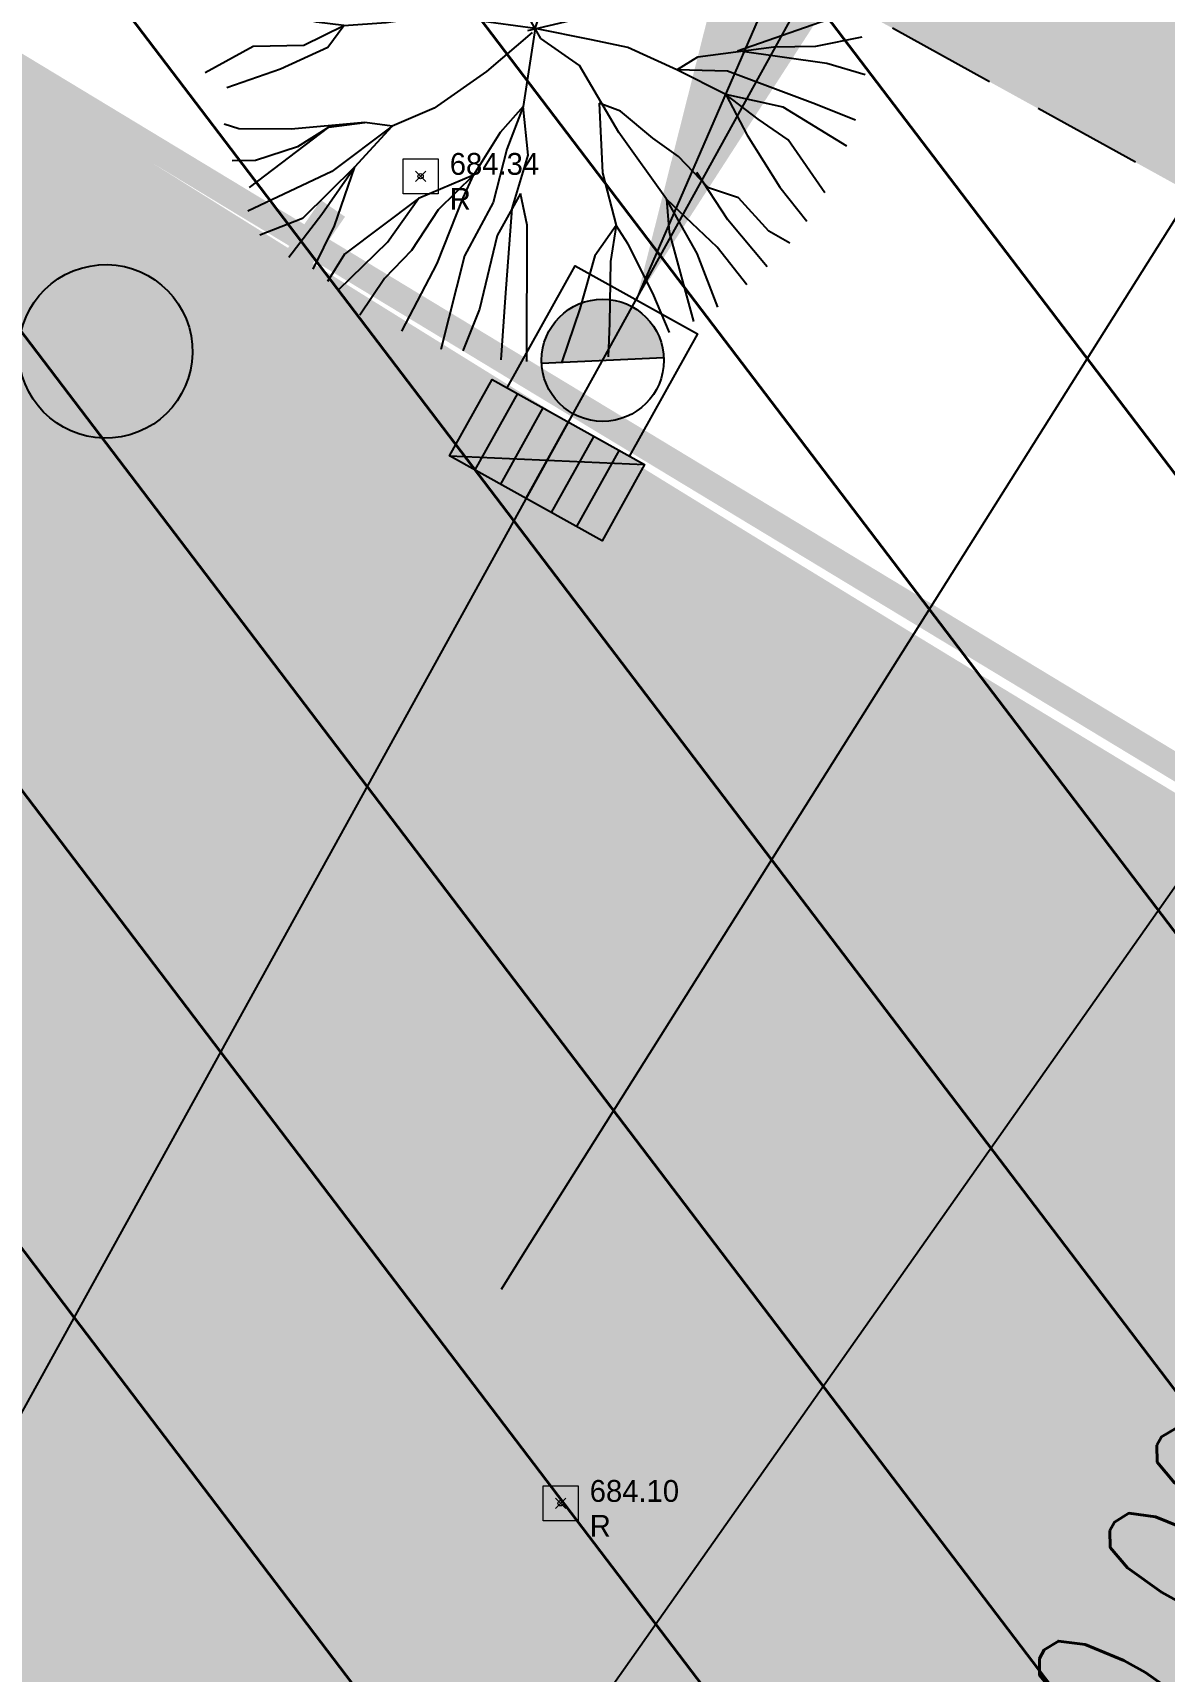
# Model space of a CAD drawing. Extents: x 350769 to 354978, y 6304672 to 6307963.
# Drawn here: x 352363.27 to 352369.75, y 6306017.73 to 6306027.11 of the extents above; entities that cross this region are included whole.
import ezdxf
from ezdxf import colors
from ezdxf.entities.mleader import LeaderData, LeaderLine
from ezdxf.math import Vec2, Vec3

# ---------------------------------------------------------------- set-up
doc = ezdxf.new("R2010")
doc.units = 0
doc.header["$PDMODE"] = 35
doc.header["$PDSIZE"] = 0.03
for name, pattern in [('3-5', [8, 3, -5]), ('CONTINUOS', [0]), ('DASHDOTX2', [2, 1, -0.5, 0, -0.5]), ('DASHED', [19.049999999999997, 12.7, -6.35])]:
    doc.linetypes.add(name, pattern=pattern)
doc.layers.get('0').update_dxf_attribs({"linetype": 'CONTINUOUS'})
for name, color, linetype in [('00-S2_ALL AREA APORTANTES', 150, 'CONTINUOUS'), ('00_All ext_Descarga sum', 1, 'CONTINUOUS'), ('00_All ext_Txt', 4, 'CONTINUOUS'), ('00_Demarc_Proyectado', 150, 'CONTINUOUS'), ('00_Demarc_Señal Proyectada', 1, 'CONTINUOUS'), ('00_Demarcacion Proyectada', 150, 'CONTINUOUS'), ('00_S2_All ext_Sumidero', 3, 'CONTINUOUS'), ('02_Geo ext_Acotamiento', 7, 'CONTINUOUS'), ('03_Pav ext_HCV', 34, 'CONTINUOUS'), ('03_Pav ext_Txt', 2, 'CONTINUOS'), ('03_Pav ext_Vereda HC', 42, 'CONTINUOUS'), ('03_Pav proy_Solera Tipo A', 1, 'CONTINUOUS'), ('03_S2_Pav ext_Borde vereda', 7, 'CONTINUOUS'), ('03_S3_Pav ext_Cota', 2, 'CONTINUOUS'), ('05_All ext_Txt', 4, 'CONTINUOUS'), ('C-TINN', 5, 'CONTINUOUS'), ('Paisajismo', 253, 'CONTINUOUS'), ('V-NODE-TEXT DIC 2012', 31, 'CONTINUOUS')]:
    doc.layers.add(name, color=color, linetype=linetype)
doc.layers.add('0_ASD_TOPOGRAFIA_ELEMENTOS', color=9, linetype='CONTINUOS', lineweight=5, true_color=0xbdbdbd)
doc.layers.add('EJE PROYECTADO', color=7, linetype='DASHDOTX2', lineweight=15)
doc.styles.add('JPG_2MM', font='simplex.shx', dxfattribs={"height": 1})
doc.styles.add('ROMANS', font='romans.shx', dxfattribs={"width": 0.65})
doc.dimstyles.new('acio', dxfattribs={"dimscale": 0, "dimtxt": 2, "dimasz": 2, "dimexe": 1, "dimexo": 1, "dimtad": 1, "dimrnd": 0.05, "dimzin": 1, "dimtxsty": 'ROMANS', "dimcen": 2.5, "dimclrt": 2, "dimaunit": 2, "dimazin": 0, "dimtfac": 1, "dimtmove": 0, "dimatfit": 3, "dimfxl": 1, "dimfxlon": 1, "dimarcsym": 0})
pattern_1 = [(127.2451660467093, (0, 0), (-1.263734244477452, -0.9607975902004564), [])]
pattern_2 = [(0, (0, 0), (0.15875, 0.3175), [0, -0.3175])]

# ---------------------------------------------------------------- blocks, each defined once
blk = doc.blocks.new('*U929')
h = blk.add_hatch(color=256)
edge = h.paths.add_edge_path()
edge.add_ellipse((0, 0), major_axis=(-0.4194812129581035, 0.4194812129581035), ratio=0.9999999968984781, start_angle=0, end_angle=360)
at = {"const_width": 0.2}
blk.add_lwpolyline([(-1.528137758868979, -0.7270930428057909), (1.68639813848722, -0.7232127214472257)], dxfattribs=at)
blk.add_ellipse((0, 0), major_axis=(-0.4194812129581035, 0.4194812129581035), ratio=0.9999999968984781, start_param=3.927291289987745, end_param=10.21047659716733)
blk = doc.blocks.new('_Dot')
at = {"color": 0, "linetype": 'ByBlock', "lineweight": -2}
blk.add_line((-0.5, 0), (-1, 0), dxfattribs=at)
at = {"color": 0, "linetype": 'ByBlock', "const_width": 0.5}
blk.add_lwpolyline([(-0.25, 0, 1), (0.25, 0, 1)], format="xyb", close=True, dxfattribs=at)
blk = doc.blocks.new('*U993')
at = {"layer": 'EJE PROYECTADO', "color": 7, "linetype": 'DASHDOTX2', "lineweight": 15, "ltscale": 4}
blk.add_line((352357.3730906715, 6306021.103937413), (352382.0242852709, 6306007.508317047), dxfattribs=at)
blk = doc.blocks.new('SUMIDEROS2-flat-36')
h = blk.add_hatch(color=256)
h.dxf.hatch_style = 1
h.paths.add_polyline_path([(-2384012.433764914, 5850958.890662028), (-2384013.236991517, 5850959.486335617), (-2384012.135928119, 5850959.292275329)])
h = blk.add_hatch(color=256)
h.dxf.hatch_style = 1
h.paths.add_polyline_path([(-2384013.425125614, 5850958.89225714, 1), (-2384012.727470282, 5850958.835011723)])
at = {"ltscale": 0.5}
blk.add_line((-2384012.135928119, 5850959.292275329), (-2384013.236991517, 5850959.486335617), dxfattribs=at)
for points in [[(-2384012.939154723, 5850959.887948919), (-2384012.135928119, 5850959.292275329), (-2384012.433764914, 5850958.890662028), (-2384013.236991517, 5850959.486335617)], [(-2384013.236991517, 5850959.486335617), (-2384012.939154723, 5850959.887948919), (-2384012.135928119, 5850959.292275329), (-2384012.433764914, 5850958.890662028)]]:
    blk.add_lwpolyline(points, close=True)
for points in [[(-2384013.103120417, 5850959.387056686), (-2384012.805283622, 5850959.788669988)], [(-2384012.969249316, 5850959.287777754), (-2384012.671412521, 5850959.689391055)], [(-2384012.835378215, 5850959.188498823), (-2384012.53754142, 5850959.590112124)], [(-2384012.701507115, 5850959.089219891), (-2384012.403670321, 5850959.490833192)], [(-2384012.701507115, 5850959.089219891), (-2384012.403670321, 5850959.490833192)], [(-2384012.514087574, 5850958.950229387), (-2384012.990626445, 5850958.307648106), (-2384013.633207727, 5850958.784186976), (-2384013.156668857, 5850959.426768258)], [(-2384012.567636015, 5850958.98994096), (-2384012.26979922, 5850959.391554261)], [(-2384012.727470282, 5850958.835011723), (-2384013.425125614, 5850958.89225714)]]:
    blk.add_lwpolyline(points)
blk.add_circle((-2384013.076297948, 5850958.863634431), 0.35, dxfattribs=at)
blk = doc.blocks.new('A$C0442498F')
at = {"layer": 'Paisajismo'}
for p, q in [((2.998929624038283, 7.168889344669878), (2.94995611399645, 7.533055826090276)), ((3.151645407138858, 6.806830896995962), (3.250100061937701, 7.587407800368965)), ((3.482243551814463, 7.61269183177501), (3.284754769643769, 6.517391379922628)), ((3.851533473003656, 7.403952319175005), (3.814275973651092, 7.624071558006108)), ((4.208350036817137, 7.412873138673604), (4.204810380295385, 7.600345808081329)), ((4.457943134009838, 7.563230393454432), (4.368473345879465, 7.067017923109233)), ((4.575185416091699, 6.74247330147773), (4.710036404023413, 7.508709917776287)), ((2.62705357093364, 7.446103048510849), (2.717707895848434, 6.851675280369818)), ((3.965750580886379, 6.183554511517286), (3.851533473003656, 7.403952319175005)), ((4.169086387788411, 6.927537775598466), (4.208350036817137, 7.412873138673604)), ((4.92126718867803, 6.844821396283805), (5.10575873387279, 7.332898798398674)), ((5.10575873387279, 7.332898798398674), (5.120544547855388, 7.380247388966382)), ((2.322411339206155, 7.26559856440872), (2.24905824882444, 7.303856573067605)), ((2.894458806491457, 6.467339509166777), (2.322411339206155, 7.26559856440872)), ((3.159910978400148, 6.369057375006378), (2.998929624038283, 7.168889344669878)), ((5.349020582681987, 7.28624942433089), (4.92126718867803, 6.844821396283805)), ((5.575710388133302, 7.174068473279476), (5.483851947763469, 6.905606606043875)), ((2.363325113547035, 6.384621132165194), (1.74448402778944, 7.099826489575207)), ((4.368473345879465, 7.067017923109233), (4.153571395261679, 6.466881763190031)), ((5.889396118349396, 6.986514750868082), (5.744689970102627, 6.836140214465559)), ((1.631232440413442, 6.685784245841205), (1.506092672003433, 6.901488943956792)), ((2.717707895848434, 6.851675280369818), (2.894458806491457, 6.467339509166777)), ((3.159910978400148, 6.369057375006378), (3.151645407138858, 6.806830896995962)), ((4.153571395261679, 6.466881763190031), (4.169086387788411, 6.927537775598466)), ((4.92126718867803, 6.844821396283805), (4.624438630125951, 5.894262683577836)), ((4.664159618958365, 6.355375725775957), (4.92126718867803, 6.844821396283805)), ((5.483851947763469, 6.905606606043875), (5.081473583588377, 6.003902533091605)), ((5.744689970102627, 6.836140214465559), (5.460177257657051, 6.515782648697495)), ((1.877398152719252, 6.472364628687501), (1.631232440413442, 6.685784245841205)), ((4.624438630125951, 5.894262683577836), (4.575185416091699, 6.74247330147773)), ((6.061332028184552, 6.259614890441298), (6.248394160938915, 6.715954077430069)), ((1.465699367632624, 6.282328067347407), (1.279626575123984, 6.479532236233354)), ((2.125391047098674, 6.162064052186906), (1.877398152719252, 6.472364628687501)), ((2.662471860705409, 5.929909015074372), (2.363325113547035, 6.384621132165194)), ((2.894458806491457, 6.467339509166777), (3.058438605978154, 5.477022160775959)), ((3.284754769643769, 6.517391379922628), (3.159910978400148, 6.369057375006378)), ((4.153571395261679, 6.466881763190031), (4.046264860080555, 5.737968855537474)), ((5.460177257657051, 6.515782648697495), (5.272482468455564, 6.197253095917404)), ((6.102764980227221, 5.825256605632603), (6.585044608975295, 6.392014908604324)), ((1.465724042558577, 5.315233084373176), (1.118867200042587, 6.23559317458421)), ((1.798977233294863, 6.014914148487151), (1.465699367632624, 6.282328067347407)), ((3.041955161315855, 5.855912024155259), (3.159910978400148, 6.369057375006378)), ((4.624438630125951, 5.894262683577836), (4.664159618958365, 6.355375725775957)), ((5.272482468455564, 6.197253095917404), (4.966050299641211, 5.755335255526006)), ((5.744929720007349, 5.633240173570812), (6.061332028184552, 6.259614890441298)), ((2.423625239811372, 5.755791039206088), (1.798977233294863, 6.014914148487151)), ((2.423625239811372, 5.755791039206088), (2.125391047098674, 6.162064052186906)), ((4.046264860080555, 5.737968855537474), (3.965750580886379, 6.183554511517286)), ((5.081473583588377, 6.003902533091605), (4.966050299641211, 5.755335255526006)), ((6.596844767336734, 5.904784469865263), (6.812787165690679, 6.119838182814419)), ((1.113873648224398, 5.600543034262955), (0.9071615763823502, 5.925087656825781)), ((3.058438605978154, 5.477022160775959), (2.662471860705409, 5.929909015074372)), ((4.368245689664036, 5.356375157833099), (4.624438630125951, 5.894262683577836)), ((5.845657464175019, 5.335808147676289), (6.102764980227221, 5.825256605632603)), ((6.150777076662052, 5.385444062761962), (6.596844767336734, 5.904784469865263)), ((6.94594272080576, 5.933369300328195), (6.691086391394492, 5.742340302094817)), ((3.058438605978154, 5.477022160775959), (2.423625239811372, 5.755791039206088)), ((4.135344169859309, 4.867383731529117), (4.046264860080555, 5.737968855537474)), ((4.966050299641211, 5.755335255526006), (4.683366840996314, 5.338093982078135)), ((5.626973893435206, 5.120095287449658), (5.744929720007349, 5.633240173570812)), ((6.691086391394492, 5.742340302094817), (6.150777076662052, 5.385444062761962)), ((7.08590346557321, 5.707741620019078), (6.768477473699022, 5.506589795462787)), ((0.639324059302453, 5.358656956814229), (0.4420256614102982, 5.548768275417387)), ((1.465724042558577, 5.315233084373176), (1.113873648224398, 5.600543034262955)), ((3.058438605978154, 5.477022160775959), (3.259852852730546, 5.068921097554266)), ((3.316494522034191, 4.633855639025569), (3.058438605978154, 5.477022160775959)), ((6.768477473699022, 5.506589795462787), (6.150777076662052, 5.385444062761962)), ((0.9078644929104485, 5.242578043602407), (0.639324059302453, 5.358656956814229)), ((1.78111816389719, 5.029234807007015), (1.465724042558577, 5.315233084373176)), ((4.135344169859309, 4.867383731529117), (4.368245689664036, 5.356375157833099)), ((4.683366840996314, 5.338093982078135), (4.397939499292988, 5.06617827154696)), ((5.324125309765805, 4.744451648555696), (5.845657464175019, 5.335808147676289)), ((6.150777076662052, 5.385444062761962), (5.626973893435206, 5.120095287449658)), ((7.107969202566892, 5.165805266238749), (7.269638719677459, 5.343159596435726)), ((1.227556707744952, 4.982090339995921), (0.9078644929104485, 5.242578043602407)), ((4.397939499292988, 5.06617827154696), (4.045841240498703, 4.478020840324461)), ((6.266744779713918, 4.834939257241786), (7.107969202566892, 5.165805266238749)), ((7.035385023977142, 4.89122804440558), (7.372036065266002, 5.084322972223163)), ((0.3421045301365666, 4.947323872707784), (0.8380607324070297, 4.755970125086606)), ((1.568713110638782, 4.867382484488189), (1.227556707744952, 4.982090339995921)), ((1.866030656150542, 4.509551289491355), (1.78111816389719, 5.029234807007015)), ((5.934279434091877, 4.489445346407592), (7.035385023977142, 4.89122804440558)), ((0.8380607324070297, 4.755970125086606), (1.866030656150542, 4.509551289491355)), ((1.866030656150542, 4.509551289491355), (1.568713110638782, 4.867382484488189)), ((3.778700211958494, 3.812450221739709), (4.135344169859309, 4.867383731529117)), ((4.045841240498703, 4.478020840324461), (4.135344169859309, 4.867383731529117)), ((5.045557698409539, 4.109220631420612), (5.324125309765805, 4.744451648555696)), ((5.665738998854067, 4.60552425775677), (6.266744779713918, 4.834939257241786)), ((7.284720113209914, 4.781469495035708), (6.586896407592576, 4.550226482562721)), ((0.8763751483056694, 4.345488305203617), (0.0725831532035954, 4.596838545054197)), ((1.866030656150542, 4.509551289491355), (1.866030656150542, 4.509551289491355)), ((2.256509586528409, 4.347318353131413), (1.866030656150542, 4.509551289491355)), ((3.842631460283883, 3.69883527699858), (3.316494522034191, 4.633855639025569)), ((5.045557698409539, 4.109220631420612), (5.665738998854067, 4.60552425775677)), ((6.586896407592576, 4.550226482562721), (5.934279434091877, 4.489445346407592)), ((7.529721113445703, 4.490362490527332), (6.586896407592576, 4.550226482562721)), ((1.436745312588755, 4.162232115864754), (0.8763751483056694, 4.345488305203617)), ((2.868948283314239, 3.971205981448293), (2.256509586528409, 4.347318353131413)), ((5.934279434091877, 4.489445346407592), (5.045557698409539, 4.109220631420612)), ((2.042324226931669, 4.149437840096653), (1.436745312588755, 4.162232115864754)), ((2.651104416290764, 3.967092887498438), (2.042324226931669, 4.149437840096653)), ((0.3596688703983091, 4.017054847441614), (0.1770400656969287, 4.031853343360126)), ((0.8157244725734927, 4.007418435998261), (0.3596688703983091, 4.017054847441614)), ((1.273846130992752, 3.888338522985578), (0.8157244725734927, 4.007418435998261)), ((2.071558678697329, 3.883463236503303), (2.651104416290764, 3.967092887498438)), ((2.651104416290764, 3.967092887498438), (2.868948283314239, 3.971205981448293)), ((3.778700211958494, 3.812450221739709), (2.651104416290764, 3.967092887498438)), ((3.695572287600953, 3.792976912111044), (5.045557698409539, 4.109220631420612)), ((7.036098484823015, 3.887652671895921), (7.582980481325649, 4.051562081091106)), ((1.132142397516873, 3.623430565930903), (1.587920332618523, 3.850100739859045)), ((1.587920332618523, 3.850100739859045), (1.273846130992752, 3.888338522985578)), ((1.406955499842297, 3.598898539319634), (1.587920332618523, 3.850100739859045)), ((1.587920332618523, 3.850100739859045), (2.071558678697329, 3.883463236503303)), ((3.744439546775538, 3.769671403802931), (3.220163564605173, 3.323637682013214)), ((3.778700211958494, 3.812450221739709), (3.639421678439248, 2.919649713672698)), ((4.424006397952326, 3.685584005899727), (3.778700211958494, 3.812450221739709)), ((6.094074590306263, 3.559666014276445), (7.036098484823015, 3.887652671895921)), ((9.058276191e-07, 3.311297151260078), (0.5512247461010702, 3.61246230173856)), ((0.5512247461010702, 3.61246230173856), (1.132142397516873, 3.623430565930903)), ((0.8645794519106857, 3.351445789448917), (1.406955499842297, 3.598898539319634)), ((4.284264295536559, 3.392188012599945), (3.842631460283883, 3.69883527699858)), ((4.837317391124088, 3.596469451673329), (4.424006397952326, 3.685584005899727)), ((5.399059521325398, 3.340549087151885), (4.837317391124088, 3.596469451673329)), ((5.638365503225941, 3.490444778464735), (6.507911717693787, 3.603780864737928)), ((6.507911717693787, 3.603780864737928), (6.992009423149284, 3.612921076826751)), ((6.992009423149284, 3.612921076826751), (7.522685828327667, 3.719858987256885)), ((4.73458606278291, 2.625344518572092), (4.284264295536559, 3.392188012599945)), ((5.399059521325398, 3.340549087151885), (5.638365503225941, 3.490444778464735)), ((7.117966762220021, 3.41477404627949), (6.094074590306263, 3.559666014276445)), ((7.553425240213983, 3.282191968522966), (7.117966762220021, 3.41477404627949)), ((0.2486010307329707, 3.13909815158695), (0.8645794519106857, 3.351445789448917)), ((3.220163564605173, 3.323637682013214), (2.622816292918287, 2.900455261580646)), ((5.961260958865751, 3.060409226454794), (5.399059521325398, 3.340549087151885)), ((5.980434512661304, 3.327295028604567), (5.399059521325398, 3.340549087151885)), ((6.955946943373419, 2.958040614612401), (5.980434512661304, 3.327295028604567)), ((6.616869238030631, 2.912642252631485), (5.961260958865751, 3.060409226454794)), ((5.961260958865751, 3.060409226454794), (6.203470106935129, 2.594636519439518)), ((6.32982053863816, 2.776610438711941), (5.961260958865751, 3.060409226454794)), ((2.622816292918287, 2.900455261580646), (2.142377094889525, 2.697547628544271)), ((3.639421678439248, 2.919649713672698), (3.378655601234641, 2.623971463181078)), ((3.639421678439248, 2.919649713672698), (3.454928060004022, 2.43157506082207)), ((3.639421678439248, 2.919649713672698), (3.639421678439248, 2.919649713672698)), ((3.698349835642148, 2.363483797758818), (3.639421678439248, 2.919649713672698)), ((4.51033980678767, 2.960324411280453), (4.549635154951829, 2.161489401012659)), ((4.754216904286295, 2.868010788224638), (4.51033980678767, 2.960324411280453)), ((5.123235791397747, 2.559992504306138), (4.754216904286295, 2.868010788224638)), ((7.345441282552201, 2.467801203019917), (6.616869238030631, 2.912642252631485)), ((7.444200368307065, 2.766586245037615), (6.955946943373419, 2.958040614612401)), ((0.3851543984492309, 2.667252029292285), (0.2200652590836398, 2.718876481987536)), ((0.9870374529273249, 2.6603694409132), (0.3851543984492309, 2.667252029292285)), ((0.5072680065059103, 1.994415876455605), (1.416231544106267, 2.683837329037488)), ((1.826800675422419, 2.740048377774656), (0.9870374529273249, 2.6603694409132)), ((1.416231544106267, 2.683837329037488), (1.05727355502313, 2.45899520535022)), ((1.416231544106267, 2.683837329037488), (1.826800675422419, 2.740048377774656)), ((2.142377094889525, 2.697547628544271), (1.450039131043013, 2.175653449259698)), ((1.715378343360499, 2.229122422635555), (2.142377094889525, 2.697547628544271)), ((2.142377094889525, 2.697547628544271), (1.826800675422419, 2.740048377774656)), ((6.673261463525705, 2.540799302048981), (6.32982053863816, 2.776610438711941)), ((1.05727355502313, 2.45899520535022), (0.5759197308798321, 2.304529425688088)), ((3.378655601234641, 2.623971463181078), (3.073138060222846, 2.133611768484116)), ((5.281727828027215, 1.860326287336648), (4.73458606278291, 2.625344518572092)), ((5.417809455480892, 2.347486875019968), (5.123235791397747, 2.559992504306138)), ((6.203470106935129, 2.594636519439518), (6.579403760493733, 1.999580911360681)), ((7.094949938240461, 1.933032599277794), (6.673261463525705, 2.540799302048981)), ((0.5759197308798321, 2.304529425688088), (0.3096679104492068, 2.299502345733345)), ((3.454928060004022, 2.43157506082207), (3.296927029907238, 1.822851410135627)), ((3.516142810869496, 1.754303114488721), (3.698349835642148, 2.363483797758818)), ((5.763538941508159, 1.990572531707585), (5.417809455480892, 2.347486875019968)), ((1.450039131043013, 2.175653449259698), (0.4900773822446354, 1.721396365202963)), ((1.715378343360499, 2.229122422635555), (1.115694309410173, 1.640962130390108)), ((1.338161481835414, 1.688949854113162), (1.715378343360499, 2.229122422635555)), ((1.481985129124951, 1.556642691604793), (1.715378343360499, 2.229122422635555)), ((3.073138060222846, 2.133611768484116), (2.442581907322165, 1.86673239339143)), ((3.073138060222846, 2.133611768484116), (2.668973338964861, 1.738307771272957)), ((2.952978194167372, 1.876369148492813), (3.073138060222846, 2.133611768484116)), ((4.549635154951829, 2.161489401012659), (4.706297939410433, 1.5587068926543)), ((5.984753410739359, 1.623411963693798), (5.62808109697653, 2.164089756086469)), ((2.657214810315054, 1.122654902748764), (2.952978194167372, 1.876369148492813)), ((3.608513144426979, 1.925240581855178), (3.344040727766696, 1.4458231870085)), ((3.688314682280179, 1.561805910430849), (3.608513144426979, 1.925240581855178)), ((6.104693323257379, 1.875864637084305), (5.763538941508159, 1.990572531707585)), ((6.450878128001932, 1.494727934710681), (6.104693323257379, 1.875864637084305)), ((6.579403760493733, 1.999580911360681), (6.888501857349183, 1.6081688022241)), ((0.9600299894809723, 1.197219139896333), (1.338161481835414, 1.688949854113162)), ((2.442581907322165, 1.86673239339143), (1.597554826235864, 1.230377216823399)), ((2.087311843351927, 1.367353958077729), (2.442581907322165, 1.86673239339143)), ((2.668973338964861, 1.738307771272957), (2.362998510070611, 1.272167609073222)), ((3.296927029907238, 1.822851410135627), (2.969492105708923, 1.210928688757122)), ((3.438530086888932, 0.7351933186873794), (3.516142810869496, 1.754303114488721)), ((5.863009206543211, 1.310912947170436), (5.281727828027215, 1.860326287336648)), ((5.281727828027215, 1.860326287336648), (5.31271197082242, 1.482993988320231)), ((5.63248576951446, 1.236980308778584), (5.281727828027215, 1.860326287336648)), ((1.115694309410173, 1.640962130390108), (0.6269704853184521, 1.449263873510063)), ((1.236085588287096, 1.059328806586564), (1.481985129124951, 1.556642691604793)), ((3.683508090965915, 0.0018516704440117), (3.688314682280179, 1.561805910430849)), ((4.706297939410433, 1.5587068926543), (4.460796923551243, 1.211449692957103)), ((4.706297939410433, 1.5587068926543), (4.641458346217405, 1.14557871222496)), ((4.841183436568826, 1.346360952593386), (4.706297939410433, 1.5587068926543)), ((6.432567772630136, 1.084454552270472), (5.984753410739359, 1.623411963693798)), ((1.532218032109085, 0.8277083393186331), (2.087311843351927, 1.367353958077729)), ((3.344040727766696, 1.4458231870085), (3.141142049338669, 0.6026269653812051)), ((5.125286252994556, 0.786065817810595), (4.841183436568826, 1.346360952593386)), ((5.31271197082242, 1.482993988320231), (5.589398154465016, 0.4581849044188857)), ((6.694594972010236, 1.357398166321218), (6.450878128001932, 1.494727934710681)), ((1.597554826235864, 1.230377216823399), (1.40289672074141, 0.9165015174075961)), ((2.362998510070611, 1.272167609073222), (2.054279801319353, 0.9513530125841498)), ((2.969492105708923, 1.210928688757122), (2.699156137066893, 0.1397209763526917)), ((4.460796923551243, 1.211449692957103), (4.289878012437839, 0.6060690013691783)), ((4.641458346217405, 1.14557871222496), (4.63051446917234, 0.4427133873105049)), ((5.869764382194262, 0.625418140552938), (5.63248576951446, 1.236980308778584)), ((6.199386651336681, 0.8793344805017114), (5.863009206543211, 1.310912947170436)), ((2.054279801319353, 0.9513530125841498), (1.771596340986434, 0.534111738204956)), ((2.252425649727229, 0.3486349890008569), (2.657214810315054, 1.122654902748764)), ((5.316180635185447, 0.3334933333098888), (5.125286252994556, 0.786065817810595)), ((3.141142049338669, 0.6026269653812051), (2.949583540321328, 0.1245857877656817)), ((3.389096598955803, 0.0206258753314614), (3.438530086888932, 0.7351933186873794)), ((4.289878012437839, 0.6060690013691783), (4.082501815457363, -3.81842256e-08)), ((4.63051446917234, 0.4427133873105049), (4.613627509039361, 0.0547215519472957))]:
    blk.add_line(p, q, dxfattribs=at)
blk = doc.blocks.new('1.0 - LO RECABARREN LOTEO PARQUE - VEGETACION PROPUESTA ETAPA MUNICIPAL')
at = {"layer": 'Paisajismo', "xscale": 0.5, "yscale": 0.5, "zscale": 0.5}
blk.add_blockref('A$C0442498F', (352364.2604104858, 6306025.223578925), dxfattribs=at)
blk = doc.blocks.new('A$C6F2B269D')
at = {"layer": '00_Demarc_Proyectado', "color": 252, "linetype": '3-5', "const_width": 0.21, "flags": 128}
blk.add_lwpolyline([(78.4164297087118, 720.424241727218, -0.0876953705978975), (94.07234951650025, 739.8566165827215, -0.0185546268952744), (98.20635629200842, 743.2036447254941, -0.2861687624359626), (179.0887610380887, 748.1563001936302, 0.0373186099192988), (234.1100676603965, 718.512392943725, 0.1000901054912716), (271.0419879044057, 709.7544588418677, 0.0750595516451324), (302.2236428200849, 715.975769456476, -0.0365704890406598), (316.1557923071086, 719.9635114734992)], format="xyb", dxfattribs=at)
at = {"layer": '00_Demarc_Proyectado', "color": 252, "linetype": 'CONTINUOS', "ltscale": 0.25, "const_width": 0.15, "flags": 128}
blk.add_lwpolyline([(289.9166548369461, 708.7777292017992, -0.046484089495277), (271.0662358087138, 706.2518068188801, -0.1003913658073791), (232.6639783696155, 715.3250249875709, -0.0372292635638745), (177.312065357517, 745.1380599038675, 0.2855443006895835), (100.2714970645611, 740.3774839788675, 0.0183950331947615), (96.3741170517751, 737.2199773937464)], format="xyb", dxfattribs=at)
at = {"layer": '00_Demarc_Proyectado', "color": 252, "linetype": '3-5', "flags": 128}
blk.add_lwpolyline([(80.58038927352754, 690.028968158178, 0.21, 0.21, -0.0335574034113899), (82.80585947737563, 699.1178957801312, 0.21, 0.21, 0), (84.32319572841516, 703.9004446370527, 0.21, 0.21, -0.1347579434730368), (101.5128501625732, 730.4187264265493, 0.21, 0.21, 0.0604457119580666), (108.4207519218738, 737.3663013040479, 0.21, 0.21, -0.0424105787214864), (111.6236390076358, 740.951511119515, 0.21, 0.21, -0.1135681946228427), (125.657152186967, 748.2971262957033, 0.21, 0.21, -0.1868743010475957), (175.5384581466787, 742.1178936474025, 0.21, 0.21, 0.0371394208515497), (231.2181591000408, 712.1375378062949, 0.21, 0.21, 0.0925901866931388), (267.8034188486054, 702.902598538436, 0.21, 0.21, 0.0069443366709832), (270.6541472796234, 702.7636155635118, 0.21, 0.21, 0.0207607946165997), (271.497223398299, 702.7682137945667, 0.21, 0.21, 0.0179497209516568), (279.6149804442539, 703.4525191951543, 0, 0, 0)], format="xyseb", dxfattribs=at)
blk = doc.blocks.new('TOPOGRAFIA')
at = {"layer": 'C-TINN', "color": 9, "linetype": 'Continuous', "lineweight": 0, "true_color": 0xbdbdbd}
for points, elevation in [([(390365.3940000001, 6303026.185000001), (390365.3940000001, 6303026.385), (390365.594, 6303026.385), (390365.594, 6303026.185000001), (390365.3940000001, 6303026.185000001)], 684.336), ([(390366.195, 6303018.589000001), (390366.195, 6303018.789), (390366.395, 6303018.789), (390366.395, 6303018.589000001), (390366.195, 6303018.589000001)], 684.099)]:
    blk.add_lwpolyline(points, dxfattribs=dict(at, elevation=elevation))
for p in [(390365.494, 6303026.285, 684.336), (390366.295, 6303018.689, 684.099)]:
    blk.add_point(p, dxfattribs=at)
at = {"layer": 'V-NODE-TEXT DIC 2012', "color": 9, "lineweight": 0, "true_color": 0xbdbdbd}
for p in [(390365.494, 6303026.285), (390366.295, 6303018.689)]:
    blk.add_point(p, dxfattribs=at)
for s, p in [('684.34', (390365.6607893219, 6303026.293210678)), ('R', (390365.6607893219, 6303026.093210679)), ('684.10', (390366.4617893219, 6303018.697210678)), ('R', (390366.4617893219, 6303018.497210679))]:
    blk.add_text(s, height=0.125, dxfattribs=at).set_placement(p)

msp = doc.modelspace()

# ---------------------------------------------------------------- hatches: boundary and pattern name
at = {"layer": '00-S2_ALL AREA APORTANTES', "linetype": 'DASHED', "lineweight": 40, "ltscale": 0.25}
h = msp.add_hatch(dxfattribs=at)
h.set_pattern_fill('ANSI31', color=82, scale=0.5, angle=82.24516604670927)
h.set_pattern_definition(pattern_1)
edge = h.paths.add_edge_path()
edge.add_arc((352323.998566368, 6305956.996935724), 84.7892684894108, 62.63224066019885, 85.96979794195472)
edge.add_line((352329.9577516248, 6306041.57653233), (352329.079125457, 6306029.106061342))
edge.add_arc((352323.6211101954, 6305955.186665764), 74.12062447947166, 58.2242339443909, 85.77709241488782, ccw=False)
edge.add_line((352362.6527550178, 6306018.197757452), (352368.6919578539, 6306029.142078953))
edge.add_line((352368.6919578539, 6306029.142078953), (352362.9762043864, 6306032.296097642))
h = msp.add_hatch(dxfattribs=at)
h.set_pattern_fill('ANSI31', color=150, scale=0.5, angle=82.24516604670927)
h.set_pattern_definition(pattern_1)
h.paths.add_polyline_path([(352399.0521622978, 6306012.870469477, -0.0170767730980611), (352388.0635043124, 6306018.452636186), (352368.6919578539, 6306029.142078953), (352362.6503608673, 6306018.193418741), (352382.0242852709, 6306007.508317047, 0.0167357382564078), (352393.5058148452, 6306001.665043202, -0.0024737110021367), (352393.7741001321, 6306001.538003581)])
h = msp.add_hatch(dxfattribs=at)
h.set_pattern_fill('ANSI31', color=82, scale=0.5, angle=82.24516604670927)
h.set_pattern_definition(pattern_1)
h.paths.add_polyline_path([(352382.0242852709, 6306007.508317047), (352362.6503608673, 6306018.193418741), (352356.6135521817, 6306007.253435951), (352375.9850852466, 6305996.564000573, 0.0171195608111191), (352388.4973072106, 6305990.208262864), (352393.7741001321, 6306001.538003581, 0.0024737110021416), (352393.5058148452, 6306001.665043202, -0.0167357382564043)])
at = {"layer": '03_Pav ext_HCV'}
h = msp.add_hatch(dxfattribs=at)
h.set_pattern_fill('SWAMP', color=256, scale=0.025, angle=-5.878428e-10, style=0)
h.set_pattern_definition([(359.9999999994121, (0, 0), (0.3175000000056422, 0.5499261309017425), [0.079375, -0.555625]), (90, (0.0396875, -4.072e-13), (-0.3174999999943578, 0.5499261309082575), [0.0396875, -1.06016476181]), (90, (0.049609375, -5.089e-13), (-0.3174999999943578, 0.5499261309082575), [0.03175, -1.06810226181]), (90, (0.029765625, -3.053e-13), (-0.3174999999943578, 0.5499261309082575), [0.03175, -1.06810226181]), (59.99999999941215, (0.05953125, -6.108e-13), (-0.3174999995629745, 0.5499261311573168), [0.0254, -0.6096]), (119.9999999994121, (0.01984375, -2.036e-13), (-0.6349999995686166, 2.555744e-10), [0.0254, -0.6095999999999997])])
edge = h.paths.add_edge_path()
edge.add_arc((352322.619927122, 6305957.952454516), 80.08939411852869, 61.47306009504361, 125.474074679176)
edge.add_arc((352321.2207757978, 6305962.994508756), 75.19250834106197, 126.8356006899431, 131.1207315314658)
edge.add_arc((352321.2207751991, 6305962.99450948), 75.19250740217743, 131.1207315504124, 162.7233444990002)
edge.add_arc((352299.0098645174, 6305969.946323255), 51.91913778424347, 162.769511835717, 181.5472097706088)
edge.add_line((352247.1096555825, 6305968.544474194), (352254.11489188, 6305968.473110226))
edge.add_arc((352299.0099400221, 6305969.94632122), 44.91921301972378, 162.4640258048755, 181.8794610623625, ccw=False)
edge.add_arc((352321.2207752036, 6305962.994509478), 68.1925074070583, 131.120731549531, 162.517361111321, ccw=False)
edge.add_arc((352279.6623574645, 6306010.599035608), 4.99999999511551, 112.33172781377209, 131.1207315448529, ccw=False)
edge.add_line((352277.762515263, 6306015.224032857), (352283.6096528716, 6306017.625902134))
edge.add_arc((352283.8376339362, 6306017.070902464), 0.5999999996039481, -36.06801098736048, 112.3317278488226, ccw=False)
edge.add_line((352284.3226251645, 6306016.717655372), (352280.5182882364, 6306011.50930614))
edge.add_arc((352276.4806811295, 6306014.458497359), 4.999999999650124, 311.0019859931714, 323.8544696634246, ccw=False)
edge.add_arc((352321.2207752049, 6305962.994509477), 63.19250740856091, 131.0019859967045, 162.3975793612382)
edge.add_line((352260.9870741788, 6305982.104565816), (352259.4697379309, 6305977.322016968))
edge.add_arc((352329.3286668259, 6305955.158210923), 73.29054676273348, 162.3975793614011, 169.5581932157914)
edge.add_line((352257.2518488735, 6305968.441153317), (352264.3677510897, 6305968.368661969))
edge.add_arc((352329.328666818, 6305955.158210922), 66.2905467553442, 162.3975793610691, 168.5050789161063, ccw=False)
edge.add_line((352266.1419831768, 6305975.205145839), (352267.6593194248, 6305979.987694686))
edge.add_arc((352321.2207752089, 6305962.994509473), 56.19250741357776, 131.6981191326176, 162.3975793608673, ccw=False)
edge.add_arc((352256.6228667465, 6306039.255840346), 43.79092323785886, 308.4295388356934, 322.1572298501613)
edge.add_arc((352311.1196399245, 6305997.456961951), 24.89213509479481, 133.5611589344882, 143.1358287319911, ccw=False)
edge.add_arc((352314.6003614613, 6305991.279121158), 31.81485186321546, 104.643980751415, 130.4349182121787, ccw=False)
edge.add_arc((352322.6190903757, 6305957.949121572), 66.09274697598896, 63.249606565921, 104.0648960359133, ccw=False)
edge.add_arc((352351.0173937814, 6306014.289436486), 3.000000000966762, 23.066713618244307, 63.24895376630059, ccw=False)
edge.add_line((352353.7775416015, 6306015.464844507), (352355.0256382796, 6306012.534005799))
edge.add_arc((352357.7857860881, 6306013.709413815), 2.999999988096044, 203.0667136067317, 239.1495079688138)
edge.add_line((352356.2473872155, 6306011.133888852), (352356.61527247, 6306010.904603812))
edge.add_arc((352584.9094736061, 6306378.55831641), 432.7672522953011, 238.1618283223467, 245.3281581197215)
edge.add_arc((352405.5157971045, 6305988.023042744), 2.999999999582114, 245.3281581182463, 280.552718719417)
edge.add_line((352406.0652175725, 6305985.073782303), (352409.3647523095, 6305985.688455695))
edge.add_arc((352409.9141727776, 6305982.739195254), 3.000000000501907, 66.0688925393651, 100.55271871615957, ccw=False)
edge.add_arc((352454.232007788, 6306082.601662854), 106.254670083535, 246.0688925455862, 268.0212033039081)
edge.add_arc((352451.0203387033, 6305990.059486728), 13.65678896145234, 268.0812174210845, 272.7008197288795)
edge.add_arc((352446.0283097071, 6306093.28206499), 116.9999999781904, 272.7608379982536, 279.7374951372363)
edge.add_arc((352596.0415865868, 6305224.025225505), 765.1063098174097, 98.3676708434711, 99.79971047001641, ccw=False)
edge.add_arc((352463.4927121162, 6306123.845761899), 144.4245562750382, 278.4436931224526, 283.1729189080482)
edge.add_arc((352463.4927114095, 6306123.845764496), 144.4245589651982, 283.1729189461994, 283.6462633768381)
edge.add_line((352497.5663418849, 6305983.498192595), (352495.9099347821, 6305990.600186132))
edge.add_line((352495.9099347821, 6305990.600186132), (352492.9982529592, 6305990.597078585))
edge.add_arc((352492.997149095, 6305991.19707757), 0.5999999999169152, 117.2317257187984, 270.1054113283246, ccw=False)
edge.add_line((352492.7225948891, 6305991.73057545), (352495.3422021209, 6305993.034390673))
edge.add_line((352495.3422021209, 6305993.034390673), (352493.6820656086, 6306000.152374386))
edge.add_arc((352516.413915744, 6305900.00095254), 102.6988038310602, 102.7880341013109, 109.8631656702423)
edge.add_arc((352446.0283097106, 6306093.282064974), 102.9999999628794, 275.4077953889236, 290.1557928994871, ccw=False)
edge.add_line((352455.7354173818, 6305990.740502411), (352459.2428169689, 6305990.830949344))
edge.add_line((352459.2428169689, 6305990.830949344), (352455.7354173818, 6305990.740502411))
edge.add_arc((352446.0283097163, 6306093.282064981), 102.9999999688386, 272.77670023942414, 275.4077953854228, ccw=False)
edge.add_arc((352454.2320077872, 6306082.601662847), 92.2546700768757, 261.64112423867033, 268.00350096024573, ccw=False)
edge.add_line((352440.8206754049, 6305991.327020614), (352444.24992591, 6305990.587070875))
edge.add_line((352444.24992591, 6305990.587070875), (352440.8206754049, 6305991.327020614))
edge.add_arc((352454.2320077868, 6306082.601662848), 92.25467007774816, 245.5772461335216, 261.641124238969, ccw=False)
edge.add_line((352416.0878331156, 6305998.601983743), (352416.6023085984, 6305998.041795899))
edge.add_line((352416.6023085984, 6305998.041795899), (352413.0038271977, 6305999.99411206))
edge.add_arc((352584.9094735777, 6306378.558316335), 415.767252216234, 237.3938080027655, 245.5772461332603, ccw=False)
at = {"layer": '03_Pav ext_Vereda HC'}
h = msp.add_hatch(dxfattribs=at)
h.set_pattern_fill('DOTS', color=256, scale=0.2, style=0)
h.set_pattern_definition(pattern_2)
h.paths.add_polyline_path([(352461.265296371, 6305996.923199476, -0.0063616972743067), (352458.5671843474, 6305996.559426215), (352458.8039589947, 6305994.573484398, 0.0063737560634052), (352461.5577246899, 6305994.944693554, 0.0225419595893886), (352495.2202422092, 6306001.482094497), (352495.3501705392, 6306000.925015167), (352499.2401742686, 6306001.85691995), (352499.1038702787, 6306002.441335492, 0.0183789659813104), (352525.9458107713, 6306010.280892), (352525.2850116004, 6306012.168839185, -0.0435500632361733)])
h.paths.add_polyline_path([(352444.877366273, 6305995.775925941), (352444.6389070644, 6305993.777767145, 0.0165005840231372), (352451.8286896291, 6305993.950240446), (352451.5914561742, 6305995.9400305, -0.0156966675363956)])
h.paths.add_polyline_path([(352418.7261703826, 6306002.697098588), (352417.8951709915, 6306000.876147664, 0.0775292981522187), (352437.6729332349, 6305994.479099461), (352437.9101192286, 6305996.466589406, -0.0775304526635592)])
h.paths.add_polyline_path([(352399.5545656244, 6306012.637413958, -0.0178441182168717), (352388.0635043116, 6306018.452636186), (352362.9762043864, 6306032.296097642, 0.175923676694206), (352305.5852803702, 6306039.762695248), (352306.1410247718, 6306037.827802296, -0.1750939250216685), (352362.0333407134, 6306030.532090019), (352387.0972738728, 6306016.701522614, 0.0178134484178934), (352398.6953473628, 6306010.831246005, -0.0082881062800142), (352411.7127329188, 6306004.189408959), (352412.5445683602, 6306006.012191901, 0.0082326331563863)])
h = msp.add_hatch(dxfattribs=at)
h.set_pattern_fill('DOTS', color=256, scale=0.2, style=0)
h.set_pattern_definition(pattern_2)
h.paths.add_polyline_path([(352533.7781987465, 6305988.647630177, 0.0012344985873451), (352535.6751261651, 6305989.286498093), (352535.0273047539, 6305991.17866681, -0.0012368732376554), (352533.135689451, 6305990.541615871, -0.0205300987090724), (352503.8853697219, 6305981.940228953), (352503.2840382412, 6305984.518491437), (352499.4039184833, 6305983.544208242), (352499.9993888386, 6305980.991075858, -0.0088871029066398), (352487.1047705442, 6305978.156272031, -0.0145554952433639), (352464.6282001356, 6305974.170378275, -0.0089901834447136), (352459.9926205119, 6305973.570179023), (352460.1984365284, 6305971.58073849, 0.0090193317601268), (352464.9206284034, 6305972.191872346, 0.0145516934643665), (352487.5052945014, 6305976.196778146, 0.0321135926008381)])
h.paths.add_polyline_path([(352453.0159213873, 6305972.983824089, -0.0068005053920136), (352449.4833227422, 6305972.830716716, -0.0090666416786755), (352444.7696182578, 6305972.776126778), (352444.5771080579, 6305970.777466943, 0.0163831034820658), (352453.2219476648, 6305970.992351152)])
h.paths.add_polyline_path([(352389.6460369565, 6305991.879874823, -0.0175332208634532), (352376.9513572305, 6305998.31509122), (352352.1532079588, 6306011.99899601, 0.0444036337484985), (352342.053580769, 6306016.089608755, 0.1133237876608219), (352314.4714570943, 6306018.047333277), (352314.9360717349, 6306016.097052595, -0.1572406347358349), (352351.2139975071, 6306010.232972499), (352375.9850852466, 6305996.564000573, 0.0175063699942604), (352388.7848668274, 6305990.074641938, -0.0115901603268221), (352405.9871731158, 6305981.141781882, 0.0867620637740209), (352437.5751283567, 6305971.093253941), (352437.7670282808, 6305973.085577833, -0.0864982168626583), (352406.9311932966, 6305982.905094895, 0.0115902421848068)])
h.paths.add_polyline_path([(352298.9308368329, 6306011.291528256, -0.0407699137093401), (352308.0869286793, 6306014.635858133), (352307.6251471448, 6306016.57596012, 0.043034433953701), (352297.5531387314, 6306012.854879401, 0.2722251189562815), (352266.1428912832, 6305966.550484804), (352264.4334961653, 6305966.567898809, 0.0153159578732751), (352263.8567137016, 6305962.573567073), (352266.0299973136, 6305962.551427328, 0.0215469833585937), (352266.2729303729, 6305957.80291892, 0.0632834604165821), (352273.0108519612, 6305926.495241333, 0.0077036086267224), (352278.1261176606, 6305912.650623268), (352279.9891282905, 6305913.378097652, -0.0076770463793275), (352274.9122720579, 6305927.117035691, -0.0633905228513815), (352268.2648698925, 6305957.982510693, -0.3183358391945924)])

# ---------------------------------------------------------------- linework, layer by layer
at = {"layer": '00-S2_ALL AREA APORTANTES', "color": 82, "ltscale": 0.25}
msp.add_lwpolyline([(352356.6135521818, 6306007.253435951), (352368.6919578539, 6306029.142078953)], dxfattribs=at)
at = {"layer": '00_All ext_Descarga sum', "linetype": 'DASHED', "ltscale": 0.05, "const_width": 0.05}
msp.add_lwpolyline([(352366.2187027147, 6306024.660013996), (352365.5630903355, 6306016.448063149)], dxfattribs=at)
at = {"layer": '00_All ext_Txt', "color": 2, "extrusion": (-4.309944523412178e-07, 3.363103133927403e-08, 0.9999999999999066), "elevation": 0.0602102307083034}
msp.add_lwpolyline([(352365.8908964962, 6306020.554038574, 0, 0.5624999999999991, 0), (352365.9467989698, 6306021.270450024, 0.1042479130453781, 0.1042479130453781, 0)], format="xyseb", dxfattribs=at)
at = {"layer": '03_Pav proy_Solera Tipo A', "linetype": 'CONTINUOS', "ltscale": 0.1}
msp.add_lwpolyline([(352495.4410324625, 6306000.53543655, 0.15, 0.15, 0.0365483178502404), (352481.0258578279, 6305996.410130865, 0.15, 0.15, -0.0746940875011597), (352451.0179998683, 6305990.402995264, 0.15, 0.15, -0.099765833149045), (352415.5564465727, 6305998.845319113, 0.15, 0.15, -0.0374075826978118), (352360.868372727, 6306028.31840835, 0.15, 0.15, 0.2867501767208334), (352276.1412867497, 6306023.175510557, 0.15, 0.15, 0.018699589649407), (352271.7705830562, 6306019.63894139, 0.15, 0.15, 0.1378571209131965), (352249.5015583397, 6305985.583602036, 0.15, 0.15, 0.0921752206402342), (352247.1896057732, 6305966.743566323, 0, 0, 0)], format="xyseb", dxfattribs=at)
at = {"layer": '03_S2_Pav ext_Borde vereda', "linetype": 'DASHED', "ltscale": 0.05}
msp.add_lwpolyline([(352387.0972323035, 6306016.701545552), (352362.0333407134, 6306030.532090019, 0.1944667355822449), (352300.1270486426, 6306036.264340441)], format="xyb", dxfattribs=at)

# ---------------------------------------------------------------- block references
at = {"layer": '00_Demarc_Señal Proyectada', "xscale": 0.8375902919963973, "yscale": 0.8375902919963973, "zscale": 0.8375902919963973, "rotation": 55.38816612818036}
msp.add_blockref('*U929', (352363.6916361943, 6306025.282265448), dxfattribs=at)
at = {"layer": '00_Demarcacion Proyectada'}
msp.add_blockref('A$C6F2B269D', (352180.000001075, 6305277.145685619), dxfattribs=at)
at = {"layer": '00_S2_All ext_Sumidero', "ltscale": 0.5, "rotation": 187.4261016529609}
msp.add_blockref('SUMIDEROS2-flat-36', (-2767871.277707635, 11799781.13791624), dxfattribs=at)
at = {"layer": 'EJE PROYECTADO', "color": 7, "linetype": 'DASHDOTX2', "lineweight": 15, "ltscale": 4}
msp.add_blockref('*U993', (0, 0), dxfattribs=at)
at = {"layer": 'Paisajismo'}
msp.add_blockref('1.0 - LO RECABARREN LOTEO PARQUE - VEGETACION PROPUESTA ETAPA MUNICIPAL', (0, 0), dxfattribs=at)

# ---------------------------------------------------------------- texts
at = {"layer": '02_Geo ext_Acotamiento', "color": 7, "linetype": 'Continuous', "lineweight": -3, "insert": (352368.8137780802, 6306016.364428532), "char_height": 1, "attachment_point": 4, "rotation": 61.12239731852442, "style": 'ROMANS'}
msp.add_mtext('{\\C256;780.00}', dxfattribs=at)
at = {"layer": '03_S3_Pav ext_Cota', "style": 'JPG_2MM', "width": 0.75}
msp.add_text('(684.20)', height=0.9999999999999994, rotation=331.1841472659044, dxfattribs=at).set_placement((352360.6311461641, 6306017.698062418))

# ---------------------------------------------------------------- leaders
at = {"layer": '00_All ext_Txt'}
msp.add_leader([(352366.7287209379, 6306025.577219891, -6.98880335e-08), (352368.7401610397, 6306030.201774572, -6.98880335e-08)], dimstyle='acio', override={"dimscale": 0, "dimgap": 0.625, "dimtad": 0, "dimfxl": 2}, dxfattribs=at)
at = {"layer": '03_Pav ext_Txt'}
ml = msp.add_multileader_mtext('Standard', dxfattribs=at)
ml.set_content('{\\C256;SOLERA TIPO "A" PLINTO 0.15m PROYECTADA}', color=2, style='ROMANS')
ml.set_leader_properties(color=7)
ml.set_arrow_properties(name='DOT')
ml.build(insert=Vec2(0, 0))
ml.multileader.update_dxf_attribs({"text_left_attachment_type": 6, "text_right_attachment_type": 6, "dogleg_length": 0.2, "arrow_head_size": 0.5})
ctx = ml.context
ctx.base_point, ctx.char_height, ctx.arrow_head_size, ctx.landing_gap_size, ctx.plane_origin, ctx.plane_x_axis, ctx.plane_y_axis = Vec3(352358.5570872296, 6306000.068444632, -7.66551777e-08), 1, 0.5, 0.0500000025053053, Vec3(352395.715176419, 6306054.283545577, 6.90667338e-08), Vec3(1, 0, 5.672434878555774e-09), Vec3(6.806587941347077e-18, 1, -1.199941134111365e-09)
ctx.left_attachment, ctx.right_attachment = 6, 6
notes = []
notes.append((ctx, [(1, (1, 1, 0), (352367.1213729489, 6306000.068444632, -2.80748246e-08), (-1, 0, -5.672434878555774e-09), 0.2, [(0, [(352371.1435590405, 6306002.271685729, -7.9030115e-09)], 0, []), (1, [(352376.8195388036, 6306018.61250505, 4.6856087e-09)], 0, [])])]))
ctx.mtext.insert, ctx.mtext.text_direction, ctx.mtext.width, ctx.mtext.line_spacing_factor, ctx.mtext.line_spacing_style, ctx.mtext.flow_direction, ctx.mtext.extrusion = Vec3(352358.6070872321, 6306001.268444632, -7.78114853e-08), Vec3(1, 0, 5.672434878555774e-09), 10.17368098323086, 0.8999999999999998, 2, 5, Vec3(-5.672434878555774e-09, 1.19994113411135e-09, 1)
at = {"layer": '05_All ext_Txt'}
ml = msp.add_multileader_mtext('Standard', dxfattribs=at)
ml.set_content('{\\C256;DESCARGA SUM \\PHDPE DN 300\\PL=8.3m i=1%min}', color=2, style='ROMANS')
ml.set_leader_properties(color=7)
ml.set_arrow_properties(name='DOT')
ml.build(insert=Vec2(0, 0))
ml.multileader.update_dxf_attribs({"text_left_attachment_type": 6, "text_right_attachment_type": 6, "dogleg_length": 1.040329146316736, "arrow_head_size": 0.5})
ctx = ml.context
ctx.base_point, ctx.char_height, ctx.arrow_head_size, ctx.landing_gap_size, ctx.plane_origin, ctx.plane_x_axis, ctx.plane_y_axis = Vec3(352380.1159511307, 6306040.758440782, 1.040842596e-07), 1, 0.5, 0.0500000025053053, Vec3(352388.1335129337, 6306026.583336111, 1.054844e-08), Vec3(1, -1.387778780781446e-15, -3.517525297178413e-09), Vec3(1.403991249853975e-15, 1, 4.609055430399856e-09)
ctx.left_attachment, ctx.right_attachment = 6, 6
notes.append((ctx, [(0, (1, 1, 0), (352379.0756219843, 6306040.758440782, 1.077436437e-07), (1, -1.387778780781445e-15, -3.517525297178411e-09), 1.040329146316736, [(1, [(352365.8229207468, 6306019.702599876, 5.73128177e-08)], 0, [])])]))
ctx.mtext.insert, ctx.mtext.text_direction, ctx.mtext.rotation, ctx.mtext.line_spacing_factor, ctx.mtext.line_spacing_style, ctx.mtext.flow_direction, ctx.mtext.extrusion = Vec3(352380.1659511331, 6306041.958440783, 1.094392498e-07), Vec3(1, -1.387778780781446e-15, -3.517525297178413e-09), 6.283185307179584, 0.8999999999999998, 2, 5, Vec3(3.517525297178408e-09, -4.609055430399862e-09, 1)
ml = msp.add_multileader_mtext('Standard', dxfattribs=at)
ml.set_content('{\\C256;C.I. n°29\\PCA=684.06\\PCRe=682.77^JCRs=682.75\\PH=1.31m}', color=2, style='ROMANS')
ml.set_leader_properties(color=7)
ml.set_arrow_properties(name='DOT')
ml.build(insert=Vec2(0, 0))
ml.multileader.update_dxf_attribs({"text_left_attachment_type": 6, "text_right_attachment_type": 6, "dogleg_length": 0.4164050059420628, "arrow_head_size": 0.5})
ctx = ml.context
ctx.base_point, ctx.char_height, ctx.arrow_head_size, ctx.landing_gap_size, ctx.plane_origin, ctx.plane_x_axis, ctx.plane_y_axis = Vec3(352380.344263645, 6306035.703264066, -1.325778817e-07), 1, 0.5, 0.0500000025053053, Vec3(352392.4839673713, 6305979.376657, -3.24930872e-08), Vec3(1, -2.775557561562891e-16, -5.041539005118686e-09), Vec3(2.631196363540177e-16, 1, -2.863435111305193e-09)
ctx.left_attachment, ctx.right_attachment = 6, 6
notes.append((ctx, [(0, (1, 1, 0), (352379.3039344987, 6306035.703264066, -1.273330218e-07), (1, -2.775557561562891e-16, -5.041539005118686e-09), 1.040329146316736, [(0, [(352366.1363576984, 6306017.000867047, -7.3950614e-09)], 0, [])])]))
ctx.mtext.insert, ctx.mtext.text_direction, ctx.mtext.width, ctx.mtext.line_spacing_factor, ctx.mtext.line_spacing_style, ctx.mtext.flow_direction, ctx.mtext.extrusion = Vec3(352380.3942636475, 6306036.903264066, -1.362660808e-07), Vec3(1, -2.775557561562891e-16, -5.041539005118686e-09), 6.728604887088298, 0.8999999999999998, 2, 5, Vec3(5.041539005118687e-09, 2.863435111305191e-09, 1)
for ctx, leaders in notes:
    for number, flags, end, landing, length, lines in leaders:
        leader = LeaderData()
        leader.index, (leader.has_last_leader_line, leader.has_dogleg_vector, leader.attachment_direction) = number, flags
        leader.last_leader_point, leader.dogleg_vector, leader.dogleg_length = Vec3(end), Vec3(landing), length
        for number, points, colour, breaks in lines:
            line = LeaderLine()
            line.index, line.vertices, line.color, line.breaks = number, Vec3.list(points), colors.encode_raw_color(colour), breaks
            leader.lines.append(line)
        ctx.leaders.append(leader)

# ---------------------------------------------------------------- next in the draw order: block references
at = {"layer": '0_ASD_TOPOGRAFIA_ELEMENTOS', "color": 30, "true_color": 0xf26507}
msp.add_blockref('TOPOGRAFIA', (-38000, 3000), dxfattribs=at)

doc.saveas('drawing.dxf')
